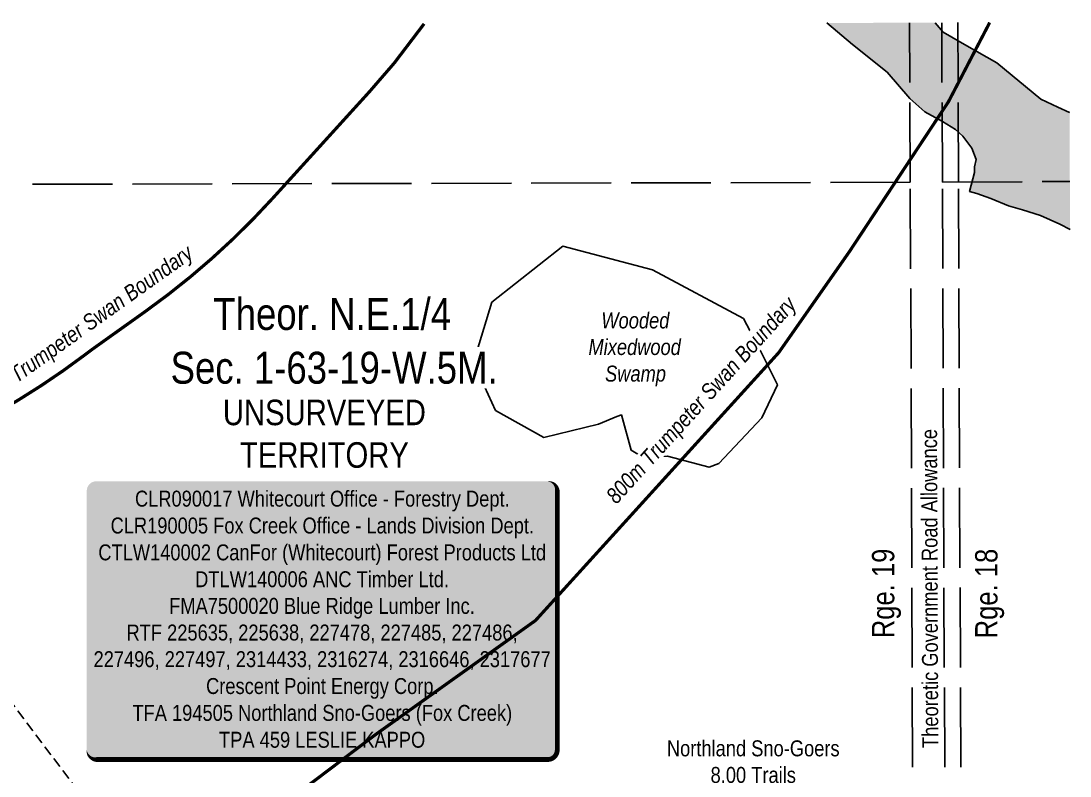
# Model space of a CAD drawing. Extents: x 513823 to 521440, y 6029490 to 6033352.
# Drawn here: x 517385 to 518043, y 6030904 to 6031377 of the extents above; entities that cross this region are included whole.
import ezdxf
from ezdxf.enums import TextEntityAlignment as Align

# ---------------------------------------------------------------- set-up
doc = ezdxf.new("R2010")
doc.units = 0
doc.header["$LTSCALE"] = 5
doc.header["$PDSIZE"] = 0.5
for name, pattern in [('BORDER', [44.45, 12.7, -6.35, 12.7, -6.35, 0, -6.35]), ('DASHDOT2', [12.7, 6.35, -3.175, 0, -3.175]), ('foc-TIELINE', [1.875, 1.25, -0.625]), ('foc-UNSURVEYED', [12.5, 10, -2.5])]:
    doc.linetypes.add(name, pattern=pattern)
doc.layers.get('Defpoints').update_dxf_attribs({"color": 9})
doc.layers.add('AS-BOUNDARY', color=7, linetype='BORDER', lineweight=60, true_color=0xcc33ff)
for name, color, linetype in [('AS-WILDLIFE', 131, 'DASHDOT2'), ('C-SYMBOL', 7, 'Continuous'), ('D-TXT', 6, 'Continuous'), ('L-ROAD-T', 7, 'Continuous'), ('L-TIE', 7, 'foc-TIELINE'), ('L-UNS-T', 3, 'Continuous'), ('L-USEC', 7, 'foc-UNSURVEYED'), ('T-WATER', 160, 'Continuous'), ('T-WATER-H', 133, 'Continuous'), ('WETLAND', 143, 'Continuous'), ('WETLAND-T', 146, 'Continuous')]:
    doc.layers.add(name, color=color, linetype=linetype)
doc.layers.add('F-AR-T', color=190, linetype='Continuous', lineweight=9)
doc.layers.add('P-75m DRAINAGE AREA', color=7, linetype='Continuous', true_color=0xf1f8f1)
doc.styles.add('175L', font='ARIALN.TTF', dxfattribs={"height": 20})
doc.styles.add('80', font='ARIALN.TTF', dxfattribs={"height": 10})
doc.styles.add('80CG', font='ARIALN.TTF', dxfattribs={"height": 10})
doc.styles.add('80L', font='ARIALN.TTF', dxfattribs={"height": 10})
doc.styles.add('MtXpl_Arial_Narrow', font='ARIALNI.TTF')
doc.dimstyles.new('Compass 5 000', dxfattribs={"dimscale": 5, "dimtxt": 9, "dimasz": 2, "dimexe": 0.2, "dimexo": 0.0625, "dimgap": 0.5, "dimtad": 0, "dimtih": 1, "dimtoh": 1, "dimzin": 0, "dimdsep": 46, "dimtxsty": '80CG', "dimcen": 0.1, "dimse1": 1, "dimse2": 1, "dimclrd": 256, "dimclrt": 256, "dimaunit": 1, "dimadec": 4, "dimazin": 0, "dimtfac": 0.06, "dimtofl": 0, "dimtmove": 0, "dimatfit": 1, "dimfxl": 0.2, "dimtolj": 1, "dimtzin": 0, "dimlwd": -1, "dimarcsym": 0})

# ---------------------------------------------------------------- blocks, each defined once
blk = doc.blocks.new('*U367')
h = blk.add_hatch(color=255)
edge = h.paths.add_edge_path()
edge.add_line((-141.5, -88), (141.5, -88))
edge.add_arc((141.5, -82), 6, 270, 360)
edge.add_line((147.5, -82), (147.5, 80.5))
edge.add_arc((141.5, 80.5), 6, 0, 90)
edge.add_line((141.5, 86.5), (-141.5, 86.5))
edge.add_arc((-141.5, 80.5), 6, 90, 180)
edge.add_line((-147.5, 80.5), (-147.5, -82))
edge.add_arc((-141.5, -82), 6, 180, 270)
at = {"color": 44, "flags": 128}
blk.add_lwpolyline([(-141.5, -88, 3, 3, 0), (141.5, -88, 3, 3, 0.414214), (147.5, -82, 3, 3, 0), (147.5, 80.5, 3, 0, 0.414214), (141.5, 86.5, 0, 0, 0), (-141.5, 86.5, 0, 0, 0.414214), (-147.5, 80.5, 0, 0, 0), (-147.5, -82, 0, 3, 0.414214)], format="xyseb", close=True, dxfattribs=at)
at = {"color": 44, "style": '80'}
blk.add_attdef('ENTER_TEXT_001', (-35.99, -5), '', height=10, dxfattribs=at)
blk = doc.blocks.new('*D412')
at = {"layer": 'Defpoints', "color": 0, "transparency": 16777216}
for p in [(517914.46, 6030863.31), (517821.45, 6030851.17), (517822.49, 6030843.24)]:
    blk.add_point(p, dxfattribs=at)
at = {"layer": 'F-AR-T', "transparency": 16777216}
for p, q in [((517910.37, 6030894.67), (517900.37, 6030894.67)), ((517913.17, 6030873.23), (517910.37, 6030894.67)), ((517916.79, 6030845.46), (517918.09, 6030835.55))]:
    blk.add_line(p, q, dxfattribs=at)
for points in [[(517914.82, 6030873.44), (517911.51, 6030873.01), (517914.46, 6030863.31)], [(517918.44, 6030845.68), (517915.14, 6030845.25), (517915.5, 6030855.38)]]:
    blk.add_solid(points, dxfattribs=at)
at = {"layer": 'F-AR-T', "transparency": 16777216, "insert": (517844.39, 6030894.67), "char_height": 10, "attachment_point": 5, "style": '80CG'}
blk.add_mtext('\\A1;Northland Sno-Goers\\P8.00 Trails\\PDLO 950182\\P(Expired)', dxfattribs=at)

msp = doc.modelspace()

# ---------------------------------------------------------------- hatches: boundary and pattern name
at = {"layer": 'T-WATER-H'}
h = msp.add_hatch(color=256, dxfattribs=at)
h.dxf.hatch_style = 1
h.paths.add_polyline_path([(518042.613, 6031319.589), (518035.254, 6031322.997), (518024.554, 6031328.048), (517997.014, 6031350.865), (517978.154, 6031361.496), (517963.374, 6031370.104), (517958.3, 6031375.975), (517890.458, 6031375.824), (517906.547, 6031362.398), (517928.247, 6031344.87), (517942.58, 6031328.538), (517951.848, 6031320.151), (517963.058, 6031314.082), (517971.217, 6031309.012), (517975.807, 6031304.952), (517981.428, 6031297.333), (517983.998, 6031290.214), (517982.998, 6031285.625), (517983.009, 6031282.065), (517979.917, 6031270.231), (517984.589, 6031268.828), (517993.239, 6031265.797), (518004.449, 6031261.258), (518013.109, 6031258.738), (518024.308, 6031255.218), (518036.538, 6031249.658), (518042.906, 6031246.379), (518042.906, 6031246.378)])

# ---------------------------------------------------------------- linework, layer by layer
at = {"layer": 'AS-WILDLIFE', "const_width": 2, "flags": 128}
for points in [[(517638.1, 6031375.26), (517619.358, 6031350.614), (517603.82, 6031332.662), (517543.245, 6031265.945), (517531.019, 6031252.953), (517518.336, 6031240.405), (517505.214, 6031228.317), (517491.669, 6031216.706), (517477.718, 6031205.585), (517463.38, 6031194.97), (517429.827, 6031171.044), (517425.673, 6031167.902), (517412.004, 6031157.924), (517398.006, 6031148.415), (517383.693, 6031139.385), (517369.083, 6031130.844), (517354.192, 6031122.803), (517339.038, 6031115.271), (517310.971, 6031101.908), (517291.095, 6031090.798), (517278.394, 6031084.278), (517274.474, 6031081.304), (517253.583, 6031067.415), (517239.848, 6031058.773), (517223.914, 6031049.155), (517207.632, 6031040.138), (517191.026, 6031031.733), (517174.118, 6031023.952), (517156.933, 6031016.806), (517142.637, 6031011.171), (517127.239, 6031005.393), (517083.32, 6030991.971), (517066.085, 6030987.596), (517036.492, 6030981.419)], [(517992.561, 6031376.051), (517966.718, 6031326.415), (517904.494, 6031232.258), (517860.342, 6031169.169), (517707.935, 6031001.31), (517607.816, 6030929.916), (517542.011, 6030880.154), (517449.22, 6030835.975), (517441.582, 6030831.706), (517336.844, 6030765.807), (517205.818, 6030714.158), (517080.236, 6030682.297), (517037.65, 6030678.295)]]:
    msp.add_lwpolyline(points, dxfattribs=at)
at = {"layer": 'L-USEC'}
for p, q in [((517942.787, 6031275.938), (517942.386, 6031375.939)), ((517962.904, 6031276.019), (517962.503, 6031375.984)), ((517972.967, 6031276.06), (517972.566, 6031376.007)), ((517942.787, 6031275.938), (517135.374, 6031274.14)), ((517946.015, 6030471.797), (517942.787, 6031275.938)), ((517962.904, 6031276.039), (518042.786, 6031276.436)), ((517966.131, 6030471.878), (517962.904, 6031276.019)), ((517976.194, 6030471.919), (517972.967, 6031276.06))]:
    msp.add_line(p, q, dxfattribs=at)
at = {"layer": 'T-WATER'}
for points in [[(518042.906, 6031246.378), (518042.906, 6031246.379), (518036.538, 6031249.658), (518024.308, 6031255.218), (518013.109, 6031258.738), (518004.449, 6031261.258), (517993.239, 6031265.797), (517984.589, 6031268.828), (517979.917, 6031270.231), (517983.009, 6031282.065), (517982.998, 6031285.625), (517983.998, 6031290.214), (517981.428, 6031297.333), (517975.807, 6031304.952), (517971.217, 6031309.012), (517963.058, 6031314.082), (517951.848, 6031320.151), (517942.58, 6031328.538), (517928.247, 6031344.87), (517906.547, 6031362.398), (517890.458, 6031375.824)], [(517958.3, 6031375.975), (517963.374, 6031370.104), (517978.154, 6031361.496), (517997.014, 6031350.865), (518024.554, 6031328.048), (518035.254, 6031322.997), (518042.612, 6031319.59), (518042.613, 6031319.589)]]:
    msp.add_lwpolyline(points, dxfattribs=at)
at = {"layer": 'WETLAND'}
msp.add_lwpolyline([(517747.355, 6031124.327), (517713.081, 6031115.979), (517682.825, 6031132.976), (517668.986, 6031163.044), (517680.504, 6031200.74), (517724.966, 6031235.825), (517781.286, 6031220.983), (517838.317, 6031190.557), (517848.933, 6031170.229), (517859.554, 6031149.035), (517849.698, 6031128.298), (517822.792, 6031099.803), (517816.724, 6031097.365), (517790.643, 6031104.258), (517775.832, 6031103.281), (517767.925, 6031108.042), (517761.777, 6031130.126), (517758.991, 6031129.146), (517747.355, 6031124.327)], close=True, dxfattribs=at)

# ---------------------------------------------------------------- block references
at = {"layer": 'P-75m DRAINAGE AREA'}
ref = msp.add_blockref('*U367', (517574.128, 6031002.118), dxfattribs=dict(at, xscale=0.99947958, yscale=0.99947958, zscale=0.99947958))
ref.add_attrib('ENTER_TEXT_001', 'CLR090017 Whitecourt Office - Forestry Dept.', (517456.932, 6031072.671), dxfattribs={"layer": '0', "color": 44, "height": 9.99479, "style": '80'})
ref.add_attrib('ENTER_TEXT_002', 'CLR190005 Fox Creek Office - Lands Division Dept.', (517441.653, 6031055.836), dxfattribs={"layer": '0', "color": 44, "height": 9.99479, "style": '80'})
ref.add_attrib('ENTER_TEXT_003', 'CTLW140002 CanFor (Whitecourt) Forest Products Ltd', (517433.956, 6031039), dxfattribs={"layer": '0', "color": 44, "height": 9.99479, "style": '80'})
ref.add_attrib('ENTER_TEXT_004', 'DTLW140006 ANC Timber Ltd.', (517494.651, 6031022.165), dxfattribs={"layer": '0', "color": 44, "height": 9.99479, "style": '80'})
ref.add_attrib('ENTER_TEXT_005', 'FMA7500020 Blue Ridge Lumber Inc.', (517478.346, 6031005.466), dxfattribs={"layer": '0', "color": 44, "height": 9.99479, "style": '80'})
ref.add_attrib('ENTER_TEXT_006', 'RTF 225635, 225638, 227478, 227485, 227486,', (517451.627, 6030988.767), dxfattribs={"layer": '0', "color": 44, "height": 9.99479, "style": '80'})
ref.add_attrib('ENTER_TEXT_007', '227496, 227497, 2314433, 2316274, 2316646, 2317677', (517430.966, 6030972.068), dxfattribs={"layer": '0', "color": 44, "height": 9.99479, "style": '80'})
ref.add_attrib('ENTER_TEXT_008', 'Crescent Point Energy Corp.', (517501.479, 6030955.233), dxfattribs={"layer": '0', "color": 44, "height": 9.99479, "style": '80'})
ref.add_attrib('ENTER_TEXT_009', 'TFA 194505 Northland Sno-Goers (Fox Creek)', (517455.33, 6030938.398), dxfattribs={"layer": '0', "color": 44, "height": 9.99479, "style": '80'})
ref.add_attrib('ENTER_TEXT_010', 'TPA 459 LESLIE KAPPO', (517509.629, 6030921.563), dxfattribs={"layer": '0', "color": 44, "height": 9.99479, "style": '80'})

# ---------------------------------------------------------------- texts
at = {"layer": 'AS-BOUNDARY', "color": 131, "insert": (517350.781, 6031139.263), "char_height": 9.99664, "attachment_point": 1, "rotation": 35.492006, "style": '80L'}
msp.add_mtext_dynamic_manual_height_columns('\\pi0.44889;{\\fArial Narrow|b0|i1|c0|p34;500m Trumpeter Swan Boundary}', width=169.47692, gutter_width=50, heights=[0], dxfattribs=at)
at = {"layer": 'C-SYMBOL', "color": 3, "style": '175L'}
msp.add_text('Theor. N.E.1/4', height=20, dxfattribs=at).set_placement((517506.019, 6031183.417))
at = {"layer": 'D-TXT', "color": 3, "char_height": 14, "attachment_point": 1, "rotation": 90, "style": '80L'}
for s, width, insert in [('Rge. 19', 73.75488, (517918.782, 6030990.184)), ('Rge. 18', 63.86077, (517983.451, 6030990.113))]:
    msp.add_mtext_dynamic_manual_height_columns(s, width=width, gutter_width=47.5, heights=[0], dxfattribs=dict(at, insert=insert))
at = {"layer": 'L-ROAD-T', "style": '80L'}
msp.add_text('Theoretic Government Road Allowance', height=10, rotation=90.228761, dxfattribs=at).set_placement((517954.956, 6031021.367), align=Align.MIDDLE_CENTER)
at = {"layer": 'L-UNS-T', "color": 3, "insert": (517575.633, 6031118.268), "char_height": 16, "attachment_point": 5, "style": '80L'}
msp.add_mtext_dynamic_manual_height_columns('UNSURVEYED TERRITORY', width=126.41311, gutter_width=47.5, heights=[0], dxfattribs=at)

# ---------------------------------------------------------------- dimensions: what is measured, and where the dimension line sits
at = {"layer": 'F-AR-T'}
dim = msp.add_linear_dim(base=(517914.461, 6030863.312), p1=(517822.487, 6030843.236), p2=(517821.451, 6030851.171), angle=97.437109, text='Northland Sno-Goers\\P8.00 Trails\\PDLO 950182\\P(Expired)', dimstyle='Compass 5 000', dxfattribs=at)
dim.commit()
dim.dimension.update_dxf_attribs({"geometry": '*D412', "text_midpoint": (517844.392, 6030894.673), "dimtype": 161})

# ---------------------------------------------------------------- next in the draw order: texts
at = {"layer": 'C-SYMBOL', "color": 3, "insert": (517479.239, 6031169.728), "char_height": 20, "width": 206.03186, "attachment_point": 1, "style": '175L', "bg_fill": 3, "box_fill_scale": 1.15, "bg_fill_color": 256, "bg_fill_true_color": 256, "bg_fill_transparency": 0}
msp.add_mtext('Sec. 1-63-19-W.5M.', dxfattribs=at)
at = {"layer": 'WETLAND-T', "insert": (517740.793, 6031194.366), "char_height": 9.99474, "width": 58.56852, "attachment_point": 1, "style": '80L', "bg_fill": 3, "box_fill_scale": 1.15, "bg_fill_color": 256, "bg_fill_true_color": 256, "bg_fill_transparency": 0}
msp.add_mtext('\\pi8.39824;{\\fArial Narrow|b0|i1|c0|p34;Wooded \\P\\pi0.32609;Mixedwood \\P\\pi10.72649;Swamp}', dxfattribs=at)

# ---------------------------------------------------------------- next in the draw order: linework, layer by layer
at = {"layer": 'L-TIE', "flags": 128}
msp.add_lwpolyline([(517135.374, 6031274.14), (517508.939, 6030778.238)], dxfattribs=at)

# ---------------------------------------------------------------- next in the draw order: texts
at = {"layer": 'AS-BOUNDARY', "color": 131, "insert": (517751.262, 6031080.463), "char_height": 9.99664, "width": 183.3343, "attachment_point": 1, "rotation": 47.762171, "style": 'MtXpl_Arial_Narrow', "bg_fill": 3, "box_fill_scale": 1.15, "bg_fill_color": 256, "bg_fill_true_color": 256, "bg_fill_transparency": 0}
msp.add_mtext('800m Trumpeter Swan Boundary', dxfattribs=at)

doc.saveas('drawing.dxf')
